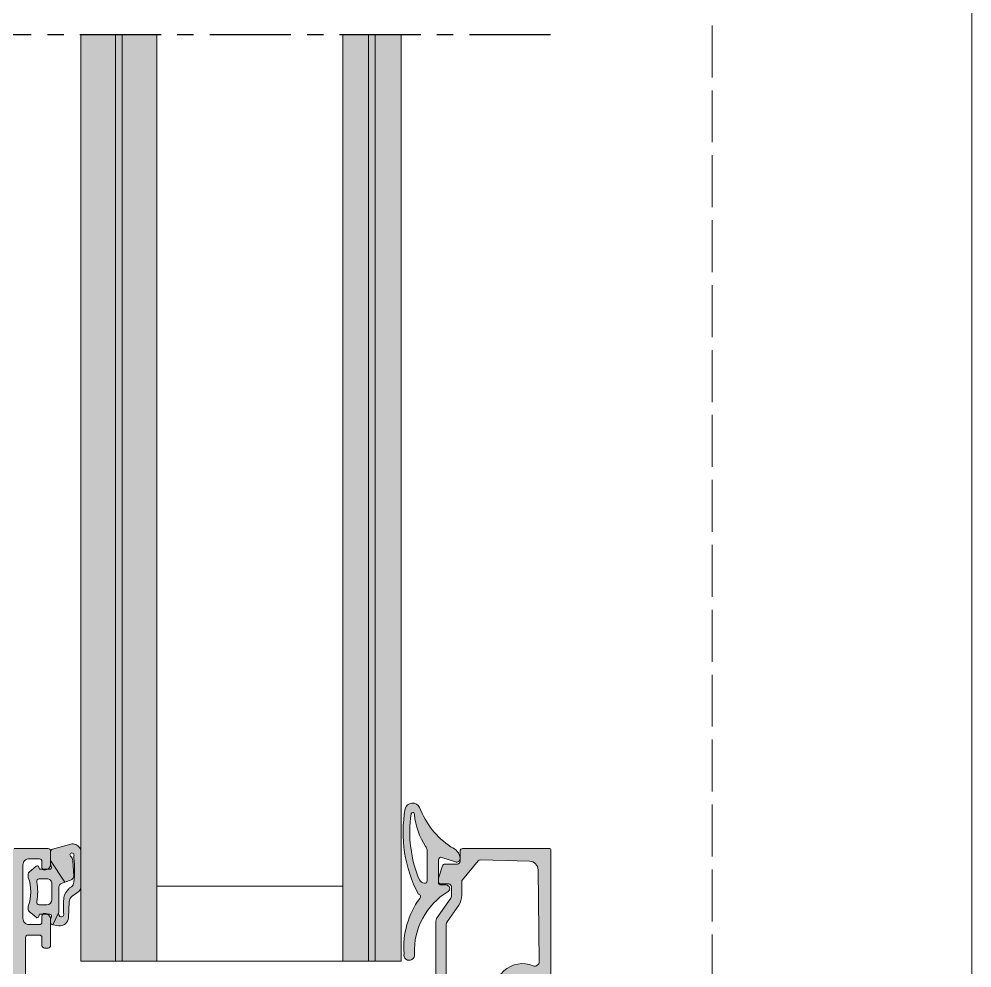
# Model space of a CAD drawing. Header units: millimetres. Extents: x -576 to 4430, y -1196 to 2690.
# Drawn here: x 2235 to 2290, y -753.4 to -698.6 of the extents above; entities that cross this region are included whole.
import ezdxf

# ---------------------------------------------------------------- set-up
doc = ezdxf.new("R2010")
doc.units = ezdxf.units.MM
doc.header["$LTSCALE"] = 0.25
doc.header["$MEASUREMENT"] = 0
doc.linetypes.add('ACAD_ISO02W100', pattern=[15, 12, -3])
doc.linetypes.add('CENTER', pattern=[2, 1.25, -0.25, 0.25, -0.25])
doc.layers.get('0').update_dxf_attribs({"lineweight": 5})
for name, color, linetype, lineweight in [('01_Aluminium [Thin]', 141, 'Continuous', 18), ('01_Fill Glass', 254, 'Continuous', 0), ('01_Fill Plastic', 253, 'Continuous', 0), ('01_Glazing [Thin]', 6, 'Continuous', 18), ('01_Plastic', 3, 'Continuous', 20)]:
    doc.layers.add(name, color=color, linetype=linetype, lineweight=lineweight)
doc.layers.add('01_Fill 2°material', color=7, linetype='Continuous', lineweight=0, true_color=0xbfbfbf)
doc.layers.add('01_Fill Aluminum', color=7, linetype='Continuous', lineweight=0, true_color=0xdcdcdc)
doc.layers.add('02_Block Frame', color=7, linetype='Continuous', lineweight=5, true_color=0xe2001a, plot=False)
doc.layers.add('ASSI', color=1, linetype='CENTER')

# ---------------------------------------------------------------- blocks, each defined once
blk = doc.blocks.new('PAGE dispari')
at = {"layer": '02_Block Frame'}
blk.add_lwpolyline([(0, 0), (0, 297), (210, 297), (210, 0)], close=True, dxfattribs=at)
at = {"layer": '02_Block Frame', "linetype": 'ACAD_ISO02W100'}
blk.add_lwpolyline([(18.00000000000091, 14.99999999997738), (17.99999999999727, 281.999999999981), (194.9999999999973, 281.999999999981), (195.0000000000009, 14.99999999997738)], close=True, dxfattribs=at)

msp = doc.modelspace()

# ---------------------------------------------------------------- hatches: boundary and pattern name
at = {"layer": '01_Fill 2°material', "ltscale": 0.25}
h = msp.add_hatch(color=256, dxfattribs=at)
h.dxf.hatch_style = 1
edge = h.paths.add_edge_path()
edge.add_arc((2238.033890757608, -746.5177642060853), 0.2500000000006058, 438.03645132710255, 471.7668760545731, ccw=False)
edge.add_arc((2238.030251914585, -746.8132235094972), 0.5428696929898681, 382.5962169643944, 444.13626224654064, ccw=False)
edge.add_line((2238.531448535205, -746.6046343174348), (2238.53144853522, -748.7138623764149))
edge.add_arc((2238.131905316381, -748.7329730090687), 0.4000000000000318, 314.7119290243088, 362.73843895605285, ccw=False)
edge.add_line((2238.413322387001, -749.0172342135338), (2238.021907255952, -749.2986681926122))
edge.add_arc((2238.255418762632, -749.6234333019574), 0.4000000000002781, 485.7167622531207, 537.5274752523342)
edge.add_line((2237.855791153161, -749.6061771798923), (2237.815590981282, -750.5371568361497))
edge.add_arc((2237.316990003775, -750.4997795004801), 0.4999999999926932, 262.99360772468975, 355.7128735626858, ccw=False)
edge.add_line((2237.255999965126, -750.9960457749521), (2236.905167469537, -750.9529292293273))
edge.add_line((2236.905167469537, -750.9529292293273), (2237.256448552739, -750.2199284194139))
edge.add_arc((2237.466502324199, -750.3009884725589), 0.2251517690805374, 518.8983266011015, 584.0103272438629)
edge.add_arc((2237.304008318908, -750.47719756889), 0.01978431694102304, 399.35375148312124, 448.3734630290342, ccw=False)
edge.add_arc((2237.391334401491, -750.3378939074701), 0.1457933144468498, 240.3934355554911, 391.9492810514324)
edge.add_line((2237.515042486155, -750.260744699267), (2237.518238669549, -749.6550639196303))
edge.add_line((2237.518238669549, -749.6550639196303), (2237.537339429833, -749.3765974176076))
edge.add_arc((2236.912604357917, -749.131425557709), 0.6711208169678048, 338.5729057719276, 353.0954420271703)
edge.add_line((2237.578858060219, -749.2121048929612), (2237.664515744243, -749.075529260359))
edge.add_line((2237.664515744242, -749.075529260359), (2237.822047447759, -748.8781750877224))
edge.add_arc((2238.346200541199, -749.3894147680985), 0.7321901912429457, 482.9024375159727, 495.7145556032654, ccw=False)
edge.add_line((2237.948467383573, -748.774670258992), (2237.980983323102, -748.7528508259138))
edge.add_arc((2237.758358461434, -748.4767970731746), 0.3546371433360143, 308.8846055349915, 359.8060012747791)
edge.add_arc((2232.920411564159, -747.7264694537798), 5.24668493684652, 351.7646998648066, 366.9066713819242)
edge.add_arc((2238.364769750362, -747.0123350771191), 0.2500000000000436, 169.909760888926, 199.4406964171996, ccw=False)
edge.add_arc((2238.014533610497, -746.9145955031654), 0.117247234685073, 332.6095379947188, 576.652271820532)
edge.add_arc((2237.6875387806, -747.2822780352344), 0.3779901298675551, 362.67500966416947, 411.95833205807594, ccw=False)
edge.add_line((2238.065117024477, -747.2646369460317), (2238.118134932156, -748.1210775224536))
edge.add_arc((2237.868134932156, -748.1210775224545), 0.25, 284.999999999981, 359.9999999999837, ccw=False)
edge.add_line((2237.932839693431, -748.3625589790263), (2237.590694045908, -748.4847239679857))
edge.add_line((2237.590694045908, -748.4847239679857), (2236.781448535483, -747.2374484823804))
edge.add_line((2236.781448535483, -747.2374484823804), (2236.781448535483, -746.7273350130854))
edge.add_arc((2236.931448535483, -746.7273350130845), 0.1499999999998352, 464.99999999829083, 539.9999999999945, ccw=False)
edge.add_line((2236.892625678722, -746.5824461391403), (2237.941183008727, -746.2855891141871))
at = {"layer": '01_Fill Aluminum', "ltscale": 0.25}
h = msp.add_hatch(color=256, dxfattribs=at)
h.dxf.hatch_style = 1
h.paths.add_polyline_path([(2218.813957790858, -769.2396182066977), (2218.024493671455, -769.2343896573068, -0.2944133975809888), (2217.917930254977, -769.1646837897279), (2217.914646103955, -769.15730746576, 0.3927928019922019), (2217.767544930004, -769.0945303748346), (2217.092006492497, -769.3374484823748), (2216.331898843327, -769.3374484823746, -0.4142135623730049), (2216.181898843327, -769.1874484823749), (2216.181898843327, -766.987448482375, 0.4142135623730951), (2216.031898843327, -766.8374484823748), (2204.731898843327, -766.8374484823748, 0.4142135623730949), (2204.581898843327, -766.9874484823746), (2204.581898843327, -769.187448482375, -0.41421356237315), (2204.431898843327, -769.3374484823748), (2203.216827400172, -769.3374484823746, -0.2634471391022748), (2203.088203461316, -769.2646228456889), (2202.85327490447, -768.8730752509465, -0.1359329595457026), (2202.831898843327, -768.7959008876322), (2202.831898843327, -768.7374484823746, -0.4142135623730949), (2202.981898843327, -768.5874484823748), (2203.681898843327, -768.5874484823748, 0.4142135623730951), (2203.831898843327, -768.4374484823745), (2203.831898843327, -766.987448482375, 0.4142135623730951), (2203.681898843327, -766.8374484823748), (2196.731898843327, -766.8374484823748, 0.4142135623730949), (2196.581898843327, -766.9874484823746), (2196.581898843327, -768.437448482375, 0.414213562373095), (2196.731898843327, -768.5874484823748), (2197.681898843327, -768.5874484823748, -0.4142135623730951), (2197.831898843327, -768.737448482375), (2197.831898843327, -768.7959008876323, -0.1359329595457046), (2197.810522782184, -768.8730752509464), (2197.575594225339, -769.2646228456887, -0.2634471391023238), (2197.446970286481, -769.3374484823748), (2195.831898843327, -769.3374484823748, -0.4142135623730949), (2195.681898843327, -769.1874484823745), (2195.681898843327, -760.5874484823748, -0.4142135623730951), (2195.931898843327, -760.3374484823748), (2200.681898843327, -760.3374484823748, 0.4142135623730951), (2200.831898843327, -760.1874484823745), (2200.831898843327, -750.952547530572, 0.3394542588633374), (2200.720721700092, -750.8076586566284), (2200.193075986561, -750.666276413798, -0.3394542588633362), (2200.081898843327, -750.5213875398549), (2200.081898843327, -748.1374484823748, -0.4142135623730951), (2200.581898843327, -747.6374484823748), (2206.531898843327, -747.6374484823748, -0.4142135623730951), (2206.681898843327, -747.7874484823751), (2206.681898843327, -749.437448482375, 0.414213562373095), (2206.831898843328, -749.5874484823748), (2208.037045527106, -749.5874484823748, -0.4040262258352606), (2208.186954151159, -749.7322135578695), (2208.260165895363, -751.8287236081993, -0.4244748162094996), (2208.010318188608, -752.0874484823748), (2207.902213468949, -752.0874484823748, 0.577350269189642), (2207.685707118002, -752.4624484823751), (2208.198405194273, -753.3504675994178, -0.1316524975874089), (2208.231898843327, -753.4754675994177), (2208.231898843327, -754.6874484823745, 0.4142135623730949), (2208.381898843327, -754.8374484823748), (2211.181898843327, -754.8374484823748), (2211.331898843327, -754.9874484823749), (2211.481898843327, -754.8374484823748), (2214.281898843327, -754.8374484823748, 0.4142135623730951), (2214.431898843327, -754.6874484823745), (2214.431898843327, -753.4754675994177, -0.1316524975874098), (2214.465392492381, -753.3504675994178), (2214.978090568652, -752.4624484823751, 0.5773502691896399), (2214.761584217705, -752.0874484823748), (2214.653479498046, -752.0874484823748, -0.424474816209498), (2214.403631791291, -751.8287236081993), (2214.476843535495, -749.7322135578695, -0.4040262258352624), (2214.626752159548, -749.5874484823748), (2215.831898843327, -749.5874484823748, 0.4142135623730952), (2215.981898843327, -749.437448482375), (2215.981898843327, -749.1374484823751, -0.4142135623730951), (2216.131898843327, -748.9874484823749), (2216.469766808971, -748.9874484823749, -0.1989123673791299), (2216.575832826149, -749.0313824651967), (2216.687964860505, -749.1435144995523, -0.1989123673801836), (2216.731898843327, -749.2495805167304), (2216.731898843327, -750.187448482375, -0.4142135623730952), (2216.581898843327, -750.3374484823748), (2215.381898843327, -750.3374484823748, 0.4142135623730951), (2215.231898843327, -750.487448482375), (2215.231898843327, -751.369094329577, 0.2556261226087317), (2215.300988239985, -751.4954013929856, -0.4007659234398278), (2215.62760962149, -752.8374484823751), (2215.201982693752, -753.5746559462873, 0.1316524975874248), (2215.181886504319, -753.6496559462873), (2215.181886504319, -757.8874484823749, 0.414213562373095), (2215.331886504319, -758.0374484823747), (2216.631886504319, -758.0374484823747, -0.4142135623730951), (2216.78188650432, -758.187448482375), (2216.78188650432, -758.6374484823745, -0.414213562373043), (2216.631886504319, -758.7874484823747), (2215.331886504319, -758.7874484823749, 0.4142135623730429), (2215.181886504319, -758.9374484823746), (2215.181886504319, -761.687448482375, 0.414213562373095), (2215.331886504319, -761.8374484823748), (2217.091980278991, -761.8374484823748), (2217.767544930004, -762.0803760160779, 0.4030676595760349), (2217.916352452827, -762.0139367732438, -0.3037679387647997), (2218.024493671455, -761.940516733606), (2218.813957790858, -761.9352881842151, -0.5465408765687955), (2218.951711025473, -762.1469026813103), (2218.476989132203, -763.2005338509955, -0.177975048919265), (2218.404521164158, -763.2744390528777), (2218.150809720397, -763.3947986581704, -0.5773502691893199), (2218.008273588504, -763.2963941303021), (2218.012924506849, -763.2388467385982, 0.2679491924309137), (2217.94863281842, -763.1033233871091), (2217.134254530291, -762.5410904298581), (2217.042911256978, -762.5004217838135, 0.8554952860589891), (2216.881891102554, -762.7492607076289, -0.2134110148111252), (2216.931886504319, -762.8610599935472), (2216.931886504319, -764.7874531954564, 0.414213562373095), (2217.081886504319, -764.9374531954561), (2217.192483178546, -764.9374531954561, 0.1378721067476017), (2217.270634623323, -764.9154858150473), (2218.029785541135, -764.4520981157286, -0.5855240683198819), (2218.181886504319, -764.5374531954562), (2218.181886504319, -766.6374531954564, -0.5855240683198712), (2218.029785541135, -766.722808275184), (2217.270634623323, -766.2594205758653, 0.1378721067476047), (2217.192483178546, -766.2374531954565), (2217.081886504319, -766.2374531954565, 0.4142135623730949), (2216.931886504319, -766.3874531954563), (2216.931886504319, -768.3138463973654, -0.213411014811122), (2216.881891102554, -768.4256456832837, 0.8554952860589611), (2217.042911256978, -768.6744846070991), (2217.134254530291, -768.6338159610546), (2217.94863281842, -768.0715830038035, 0.3390268321755038), (2218.012642441241, -767.9007343003891, -0.6556531355642414), (2218.150809720397, -767.7801077327422), (2218.404521164158, -767.9004673380349, -0.1779757333228738), (2218.476989295711, -767.9743729028175), (2218.951711025473, -769.0280037096024, -0.5465408765688166)])
h.paths.add_polyline_path([(2205.781898843327, -748.3874484823748, -0.4142135623730951), (2205.931898843327, -748.5374484823751), (2205.931898843327, -750.0874484823748, 0.4142135623730951), (2206.181898843327, -750.3374484823748), (2207.281898843327, -750.3374484823748, -0.4142135623730951), (2207.431898843327, -750.4874484823752), (2207.431898843327, -751.3690943295776, -0.2556261226087645), (2207.362809446669, -751.4954013929856, 0.4007659234400295), (2207.036188065164, -752.8374484823757), (2207.461802653894, -753.5746345744972, -0.1316524975875733), (2207.481898843327, -753.6496345744971), (2207.481898843327, -755.0874484823748, 0.4142135623730951), (2207.981898843327, -755.5874484823748), (2209.894766808971, -755.5874484823748, -0.1989123673792934), (2210.000832826149, -755.6313824651967), (2210.162964860505, -755.793514499553, 0.1989123673792926), (2210.269030877683, -755.8374484823748), (2212.394766808971, -755.8374484823748, 0.1989123673792934), (2212.500832826149, -755.793514499553), (2212.662964860505, -755.6313824651967, -0.1989123673792927), (2212.769030877683, -755.5874484823748), (2214.28188650432, -755.5874484823748, -0.4142135623730901), (2214.431886504319, -755.7374484823747), (2214.431886504319, -757.887448482375, -0.4142135623730926), (2214.281886504319, -758.0374484823749), (2212.431886504319, -758.0374484823749, 0.4142135623730958), (2212.28188650432, -758.1874484823746), (2212.28188650432, -758.637448482375, 0.414213562373094), (2212.43188650432, -758.7874484823749), (2213.631886504319, -758.7874484823749, -0.4142135623730949), (2213.78188650432, -758.9374484823751), (2213.78188650432, -759.637448482375, 0.4142135623731013), (2213.93188650432, -759.7874484823749), (2214.28188650432, -759.7874484823749, -0.4142135623730982), (2214.431886504319, -759.9374484823746), (2214.431886504319, -762.437448482375, 0.4142135623730963), (2214.581886504319, -762.5874484823748), (2216.03188650432, -762.5874484823748, -0.4142135623730959), (2216.181886504319, -762.7374484823746), (2216.181886504319, -765.937448482375, -0.414213562373094), (2216.031886504319, -766.0874484823748), (2214.681898843327, -766.0874484823748, -0.4142135623730958), (2214.531898843327, -765.9374484823745), (2214.531898843327, -765.4874484823746, 0.4142135623730916), (2214.381898843327, -765.3374484823748), (2213.931898843327, -765.3374484823748, 0.4142135623730979), (2213.781898843327, -765.487448482375), (2213.781898843327, -765.937448482375, -0.4142135623730952), (2213.631898843327, -766.0874484823748), (2202.431898843327, -766.0874484823748, -0.4142135623730946), (2202.281898843327, -765.937448482375), (2202.281898843327, -765.4874484823746, 0.4142135623730933), (2202.131898843327, -765.3374484823748), (2201.681898843327, -765.3374484823748, 0.414213562373096), (2201.531898843327, -765.4874484823746), (2201.531898843327, -765.937448482375, -0.414213562373095), (2201.381898843327, -766.0874484823748), (2196.581898843327, -766.0874484823748, -0.4142135623730933), (2196.431898843327, -765.9374484823745), (2196.431898843327, -761.237448482375, -0.4142135623730963), (2196.581898843327, -761.0874484823748), (2201.431898843327, -761.0874484823748, 0.4142135623730945), (2201.581898843327, -760.9374484823745), (2201.581898843327, -759.9374484823745, -0.4142135623730901), (2201.731898843327, -759.7874484823747), (2202.131898843327, -759.7874484823747, 0.4142135623730957), (2202.281898843327, -759.6374484823749), (2202.281898843327, -758.9374484823745, -0.414213562373095), (2202.431898843327, -758.7874484823747), (2203.081898843327, -758.7874484823747, 0.414213562373095), (2203.231898843327, -758.6374484823749), (2203.231898843327, -758.1874484823745, 0.4142135623730957), (2203.081898843327, -758.0374484823747), (2201.731898843327, -758.0374484823747, -0.4142135623730945), (2201.581898843327, -757.8874484823749), (2201.581898843327, -750.3770522895878, 0.3394542588633371), (2201.470721700092, -750.2321634156441), (2200.943075986561, -750.0907811728136, -0.3394542588633372), (2200.831898843327, -749.9458922988706), (2200.831898843327, -748.5374484823747, -0.414213562373095), (2200.981898843327, -748.3874484823748)], flags=16)
h.paths.add_polyline_path([(2229.04981511778, -761.9352881842151), (2229.839279237183, -761.9405167336058, -0.2944133975810649), (2229.945842653661, -762.0102226011848), (2229.949126804684, -762.0175989251526, 0.3927928019923496), (2230.096227978634, -762.0803760160779), (2230.771792629646, -761.8374484823748), (2234.381448535483, -761.8374484823748, 0.4142135623730949), (2234.531448535483, -761.6874484823747), (2234.531448535483, -758.7874484823747, 0.4142135623730952), (2234.381448535483, -758.6374484823746), (2233.931448535483, -758.6374484823746, -0.4142135623730951), (2233.781448535483, -758.4874484823745), (2233.781448535483, -758.3874484823745, -0.3918366946533796), (2234.242986997021, -757.8889299671123), (2234.392986997021, -757.8889299671123, 0.3918366946540662), (2234.531448535483, -757.7393744125337), (2234.531448535484, -746.6874484823803, -0.4142135623730361), (2234.681448535483, -746.5374484823808), (2236.631448535484, -746.5374484823806, -0.4142135623733005), (2236.781448535484, -746.6874484823811), (2236.781448535484, -747.4374484823804, -0.414213562373114), (2236.431448535483, -747.7874484823806, -0.4142135623732815), (2236.281448535483, -747.6374484823804), (2236.281448535484, -747.2874484823809, 0.4142135623734753), (2236.131448535484, -747.1374484823805), (2235.531448535483, -747.1374484823805, 0.4142135623731381), (2235.181448535483, -747.487448482381), (2235.181448535483, -750.5874484823803, 0.4142135623729415), (2235.531448535483, -750.9374484823802), (2236.131448535483, -750.9374484823804, 0.4142135623735862), (2236.281448535484, -750.7874484823797), (2236.281448535483, -750.4374484823807, -0.414213562372956), (2236.431448535483, -750.2874484823803, -0.4142135623737037), (2236.781448535484, -750.6374484823805), (2236.781448535483, -752.1374484823803, -0.4142135623730053), (2236.631448535483, -752.2874484823803), (2236.431448535483, -752.2874484823803, -0.4142135623727999), (2236.281448535484, -752.1374484823809), (2236.281448535483, -751.6874484823801, 0.4142135623730082), (2236.131448535483, -751.5374484823801), (2235.481448535484, -751.5374484823806, 0.4142135623728596), (2235.331448535484, -751.6874484823803), (2235.331448535483, -761.6874484823749, 0.4142135623731228), (2235.481448535483, -761.8374484823748), (2242.841542310153, -761.8374484823748), (2243.517106961165, -762.0803760160779, 0.4030676595763871), (2243.665914483989, -762.0139367732438, -0.3037679387651201), (2243.774055702616, -761.9405167336058), (2244.56351982202, -761.9352881842151, -0.5465408765687315), (2244.701273056635, -762.1469026813103), (2244.226551163365, -763.2005338509955, -0.1779750489194342), (2244.15408319532, -763.2744390528779), (2243.900371751559, -763.3947986581702, -0.5773502691891856), (2243.757835619665, -763.2963941303019), (2243.76248653801, -763.2388467385982, 0.2679491924310124), (2243.698194849581, -763.1033233871088), (2242.883816561452, -762.5410904298578), (2242.792473288139, -762.5004217838134, 0.8554952860580054), (2242.631453133716, -762.7492607076289, -0.2134110148110835), (2242.681448535481, -762.8610599935472), (2242.681448535481, -764.7874531954561, 0.4142135623730951), (2242.831448535481, -764.9374531954561), (2242.942045209708, -764.9374531954561, 0.1378721067475742), (2243.020196654484, -764.9154858150474), (2243.779347572297, -764.4520981157285, -0.5855240683198383), (2243.931448535481, -764.5374531954561), (2243.931448535481, -766.6374531954564, -0.5855240683198427), (2243.779347572297, -766.7228082751839), (2243.020196654484, -766.259420575865, 0.1378721067475907), (2242.942045209708, -766.2374531954563), (2242.831448535481, -766.2374531954563, 0.4142135623730812), (2242.681448535481, -766.3874531954563), (2242.681448535481, -768.3138463973652, -0.2134110148111365), (2242.631453133716, -768.4256456832835, 0.8554952860591198), (2242.792473288139, -768.6744846070991), (2242.883816561452, -768.6338159610546), (2243.698194849581, -768.0715830038037, 0.3390268321752412), (2243.762204472402, -767.900734300389, -0.6556531355637474), (2243.900371751559, -767.7801077327422), (2244.15408319532, -767.9004673380344, -0.1779757333230566), (2244.226551326872, -767.9743729028173), (2244.701273056635, -769.0280037096022, -0.5465408765689055), (2244.56351982202, -769.2396182066977), (2243.774055702616, -769.2343896573066, -0.2944133975808989), (2243.667492286138, -769.1646837897276), (2243.664208135116, -769.1573074657598, 0.3927928019923478), (2243.517106961165, -769.0945303748344), (2242.841568523658, -769.3374484823748), (2241.931460874488, -769.3374484823746, -0.4142135623730117), (2241.781460874489, -769.1874484823749), (2241.781460874489, -766.9874484823752, 0.4142135623730814), (2241.631460874489, -766.8374484823751), (2231.981874065311, -766.8374484823744, 0.4142135623731159), (2231.831874065311, -766.9874484823747), (2231.831874065311, -769.1874484823747, -0.4142135623730953), (2231.681874065311, -769.3374484823748), (2230.771766416141, -769.3374484823748), (2230.096227978634, -769.0945303748344, 0.4030676595762869), (2229.947420455811, -769.1609696176686, -0.3037679387649529), (2229.839279237183, -769.2343896573066), (2229.04981511778, -769.2396182066977, -0.5465408765689136), (2228.912061883165, -769.0280037096022), (2229.386783776435, -767.9743725399169, -0.1779750489194297), (2229.45925174448, -767.9004673380344), (2229.712963188241, -767.7801077327422, -0.5773502691891791), (2229.855499320134, -767.8785122606105), (2229.850848401789, -767.9360596523142, 0.267949192430994), (2229.915140090219, -768.0715830038037), (2230.729518378347, -768.6338159610546), (2230.82086165166, -768.6744846070991, 0.8554952860589552), (2230.981881806084, -768.4256456832835, -0.2134110148111251), (2230.931886404319, -768.3138463973652), (2230.931886404319, -766.3874531954563, 0.4142135623730951), (2230.781886404319, -766.2374531954563), (2230.671289730092, -766.2374531954563, 0.1378721067475908), (2230.593138285316, -766.259420575865), (2229.833987367503, -766.7228082751839, -0.5855240683198569), (2229.681886404319, -766.6374531954564), (2229.681886404319, -764.537453195456, -0.5855240683198569), (2229.833987367503, -764.4520981157285), (2230.593138285316, -764.9154858150474, 0.1378721067475863), (2230.671289730092, -764.9374531954561), (2230.781886404319, -764.9374531954561, 0.4142135623730952), (2230.931886404319, -764.7874531954561), (2230.931886404319, -762.8610599935472, -0.21341101481114), (2230.981881806084, -762.7492607076289, 0.8554952860589723), (2230.82086165166, -762.5004217838133), (2230.729518378347, -762.5410904298578), (2229.915140090219, -763.1033233871088, 0.3390268321753417), (2229.851130467398, -763.2741720905233, -0.65565313556387), (2229.712963188241, -763.3947986581702), (2229.45925174448, -763.2744390528779, -0.1779757333230429), (2229.386783612928, -763.2005334880951), (2228.912061883165, -762.1469026813103, -0.546540876568725)])
h.paths.add_polyline_path([(2241.781448535481, -762.5874484823748, -0.414213562373081), (2241.931448535481, -762.7374484823746), (2241.931448535481, -765.9374484823749, -0.4142135623730964), (2241.781448535481, -766.0874484823748), (2231.831886404319, -766.0874484823748, -0.4142135623730951), (2231.681886404319, -765.9374484823749), (2231.681886404319, -762.7374484823746, -0.414213562373095), (2231.831886404319, -762.5874484823748)], flags=16)
h = msp.add_hatch(color=256, dxfattribs=at)
h.dxf.hatch_style = 1
edge = h.paths.add_edge_path()
edge.add_arc((2264.043736432955, -754.7867811066882), 1.59999999999696, 67.43885853317563, 197.8297853512394)
edge.add_arc((2262.377788324584, -755.32261400994), 0.1500000000000895, 8.691358743817545e-11, 17.829785351370674, ccw=False)
edge.add_line((2262.527788324584, -755.3226140099398), (2262.527788324584, -755.598213063208))
edge.add_arc((2262.677788324585, -755.5982130632079), 0.1500000000005457, 180.0000000000434, 210.0000000000513)
edge.add_line((2262.547884514016, -755.6732130632083), (2262.975530050895, -756.4139168607132))
edge.add_arc((2262.845626240328, -756.4889168607134), 0.149999999999639, -28.474547967546926, 30.000000000149782, ccw=False)
edge.add_line((2262.977480588866, -756.5604321092385), (2262.610617355628, -757.23682649531))
edge.add_arc((2262.698520254653, -757.2845033276601), 0.09999999999954537, 151.5254520323321, 270.0000000002605)
edge.add_line((2262.698520254653, -757.38450332766), (2262.707905955242, -757.38450332766))
edge.add_arc((2262.707905955242, -756.8845033276602), 0.4999999999997726, 269.9999999999479, 317.9999999999614)
edge.add_line((2263.079478367981, -757.2190686308397), (2263.648597154978, -756.5869981835756))
edge.add_arc((2263.537125431157, -756.4866285926217), 0.1499999999999482, 317.9999999999731, 389.9999999999877)
edge.add_line((2263.667029241724, -756.4116285926218), (2263.147884514016, -755.5124435477494))
edge.add_arc((2263.277788324584, -755.4374435477491), 0.1500000000000897, 180.0000000001737, 210.0000000001006, ccw=False)
edge.add_line((2263.127788324584, -755.4374435477496), (2263.127788324584, -755.218353383663))
edge.add_arc((2262.977788324585, -755.2183533836621), 0.1499999999987267, 359.9999999996526, 382.0416344875377)
edge.add_arc((2264.04373643296, -754.7867811066857), 1.000000000001951, -8.92077618045181, 202.0416344878276, ccw=False)
edge.add_arc((2265.179825688949, -754.9651100231004), 0.149999999999945, 171.0792238195058, 225.0000000000614)
edge.add_line((2265.073759671771, -755.0711760402785), (2265.510737857361, -755.5081542258683))
edge.add_arc((2265.58144853548, -755.4374435477496), 0.1000000000001455, 225, 360)
edge.add_line((2265.68144853548, -755.4374435477496), (2265.68144853548, -746.6374435477494))
edge.add_arc((2265.58144853548, -746.6374435477496), 0.09999999999990905, 1.302755197528641e-10, 90.00000000026056)
edge.add_line((2265.581448535479, -746.5374435477495), (2260.58144853548, -746.5374435477495))
edge.add_arc((2260.58144751088, -746.687443547746), 0.150000000000066, 89.99960863184198, 180.0000098199515)
edge.add_line((2260.43144751088, -746.6874435734546), (2260.431447630854, -747.2874424974191))
edge.add_arc((2260.281447630854, -747.2874425231275), 0.1499999999996384, -90.00000000017371, 9.819908086683427e-06, ccw=False)
edge.add_line((2260.281447630854, -747.4374425231274), (2259.564013779559, -747.4374425231274))
edge.add_arc((2259.564013779559, -747.5874425231275), 0.1500000000000909, 90, 161.999999999971)
edge.add_line((2259.421355302115, -747.5410899739711), (2259.188788949323, -748.2568556092613))
edge.add_arc((2259.331447426766, -748.3032081584171), 0.1499999999987443, 162.0000000000165, 180.0000000000434)
edge.add_line((2259.181447426767, -748.3032081584172), (2259.181447426767, -748.4374425231274))
edge.add_arc((2259.331447426768, -748.4374425231273), 0.1500000000005457, 180.0000000000434, 269.9999999998263)
edge.add_line((2259.331447426767, -748.5874425231275), (2259.781447886311, -748.5874425231275))
edge.add_arc((2259.781447886311, -748.7374425231274), 0.1499999999998636, -8.691358743817545e-11, 89.99999999982629, ccw=False)
edge.add_line((2259.931447886311, -748.7374425231276), (2259.931447886311, -749.314927197636))
edge.add_arc((2259.781447886311, -749.3149271976362), 0.1499999999996362, -35.00000497505158, 4.3428372009657323e-11, ccw=False)
edge.add_line((2259.904320685484, -749.4009636737578), (2259.076660536858, -750.5829846468334))
edge.add_arc((2259.28144853548, -750.7263787737032), 0.2500000000004379, 144.9999950249967, 179.9999999999739)
edge.add_line((2259.031448535479, -750.7263787737031), (2259.031448535479, -756.5943836506228))
edge.add_arc((2258.88144853548, -756.5943836506233), 0.1499999999996362, -44.99999999987722, 1.737134880386293e-10, ccw=False)
edge.add_line((2258.987514552658, -756.7004496678007), (2258.675826006027, -757.0121382144305))
edge.add_arc((2258.569759988849, -756.9060721972526), 0.1499999999998967, 217.5244074649293, 315, ccw=False)
edge.add_line((2258.450795897601, -756.9974370974799), (2258.069376719086, -756.5008001412327))
edge.add_arc((2257.83144853659, -756.6835299416873), 0.3000000000000621, 37.52440746492928, 217.5244074649293)
edge.add_line((2257.593520354094, -756.8662597421419), (2258.143489792687, -757.5822484471912))
edge.add_arc((2258.545048085336, -757.2843374913596), 0.499999999999735, 216.5712465205292, 315.0000000000184)
edge.add_line((2258.898601475929, -757.6378908819527), (2259.485001926073, -757.0514904318095))
edge.add_arc((2259.131448535479, -756.6979370412163), 0.500000000000004, 315.0000000000092, 360.000000000013)
edge.add_line((2259.631448535479, -756.6979370412162), (2259.631448535479, -750.9155580756699))
edge.add_arc((2259.88144853548, -750.9155580756692), 0.2500000000004547, 144.9999950252059, 180.0000000001563, ccw=False)
edge.add_line((2259.676660536858, -750.7721639488002), (2260.350599880796, -749.8096789959616))
edge.add_arc((2259.531447886311, -749.2361024884837), 0.999999999999917, 324.9999950250106, 359.9999999999935)
edge.add_line((2260.531447886311, -749.2361024884838), (2260.531447886311, -748.439005763393))
edge.add_arc((2260.68144788631, -748.4390057633933), 0.1499999999996362, 140.1627882073304, 179.9999999998697, ccw=False)
edge.add_line((2260.566267741716, -748.342914482357), (2261.481796113294, -747.2455132500959))
edge.add_arc((2261.596976257889, -747.341604531132), 0.1499999999998683, 86.65157879763001, 140.1627882075084, ccw=False)
edge.add_line((2261.605737415044, -747.1918606093011), (2264.451823795502, -747.273658844166))
edge.add_arc((2264.437459426106, -747.7734524664661), 0.5000000000000012, 0.7131557490841942, 88.35373800908349, ccw=False)
edge.add_line((2264.937420695177, -747.7672291692099), (2265.003461680426, -753.0727663202799))
edge.add_arc((2264.753524276331, -753.07836042741), 0.2500000000001125, -112.56114146684939, 1.2821819290185203, ccw=False)
at = {"layer": '01_Fill Glass', "ltscale": 0.25}
h = msp.add_hatch(color=256, dxfattribs=at)
h.dxf.hatch_style = 1
h.paths.add_polyline_path([(2257.031448535484, -699.5374484822396), (2253.651448535485, -699.5374484822403), (2253.651448535483, -753.0374484823806), (2257.031448535483, -753.0374484823806)])
h.paths.add_polyline_path([(2242.911448535485, -699.5374484822428), (2238.531448535485, -699.5374484822438), (2238.531448535483, -753.0374484823806), (2242.911448535483, -753.0374484823806)])
at = {"layer": '01_Fill Plastic', "ltscale": 0.25}
h = msp.add_hatch(color=256, dxfattribs=at)
h.dxf.hatch_style = 1
h.paths.add_polyline_path([(2259.627267144332, -748.6467784072183), (2259.331447426767, -748.6467784072183, -0.414213562373095), (2259.181447426767, -748.4967784072182), (2259.181447426767, -747.1967784072182, -0.5117725455010326), (2259.37881584782, -747.0544540147657), (2260.166598644663, -747.3166439779609, 0.5367706748605685), (2260.429141671266, -747.1112074739356, 0.3028165420597481), (2259.914670756099, -746.4571562412775, -0.1590991144741985), (2258.096225227598, -744.1667315370573, 0.6985064420415984), (2257.262089574247, -744.2473599352924, 0.1686678630860226), (2258.02416888374, -749.1709769640868, -0.5713882184757073), (2258.102859540438, -749.4287006646008, 0.1806414587843522), (2257.195480656348, -752.6097286052257, 1.24809482106543), (2257.793397707075, -752.636100199774, -0.2719700342177098), (2259.735028320107, -749.023812973164, 0.7623254007152931)])
h.paths.add_polyline_path([(2258.376524202885, -748.5486812265651, -0.2349743539513875), (2258.083139753582, -748.3577947457234, -0.1368653522962414), (2257.605548909181, -744.5413820051026, -0.9646854720528864), (2257.794294862179, -744.5773800181646, 0.1174169460554791), (2258.438648629618, -746.4295153047747, -0.1383337806736892), (2258.530245494615, -746.6141577860867), (2258.530245494615, -748.4152754415857, -0.5053443711861181)], flags=16)
h = msp.add_hatch(color=256, dxfattribs=at)
h.dxf.hatch_style = 1
h.paths.add_polyline_path([(2237.590694045908, -748.4847239679857), (2237.441743787944, -748.5379074784332, 0.3394542591779734), (2237.256448549219, -748.7793889359455), (2237.25644855274, -750.2199284194148), (2236.905167469537, -750.9529292293273, -0.3635220656709756), (2236.781448535483, -750.8052494894418), (2236.781448535483, -750.63744848238), (2236.828049741965, -750.4632981807599, 0.493041807867334), (2236.731448535484, -750.3374484823808), (2236.131448535484, -750.3374484823808), (2236.097718580828, -750.4633303868904, -0.5486187866261858), (2235.936847237231, -750.5140529266919), (2235.535030394031, -750.1768885617621, -0.2216946626429748), (2235.481448535484, -750.0619818952946), (2235.481448535484, -749.9163682739427, -0.08471955629338988), (2235.489939101521, -749.8666180970622, 0.1706640371966394), (2235.489939101521, -748.2082788676989, -0.08471955629338498), (2235.481448535484, -748.1585286908175), (2235.481448535484, -748.0129150694665, -0.2216946626427947), (2235.535030394031, -747.898008402999), (2235.93684723723, -747.5608440380684, -0.5486187866265202), (2236.097718580828, -747.6115665778698), (2236.131448535484, -747.7374484823804), (2236.731448535484, -747.7374484823804, 0.4930418078672826), (2236.828049741965, -747.6115987840012), (2236.781448535483, -747.4374484823802), (2236.781448535483, -747.2374484823804)])
h.paths.add_polyline_path([(2236.856448548714, -748.5874484815904, 0.414213561602283), (2236.556448548714, -748.2874484823806), (2236.121849846345, -748.2874484823806, 0.4734736942744691), (2235.974780929417, -748.4669566791026, -0.09933114856506038), (2235.974780929417, -749.6079402856585, 0.4734736942741639), (2236.121849846345, -749.7874484823806), (2236.556448551083, -749.7874484823806, 0.4142135631438306), (2236.856448551082, -749.487448481591)], flags=16)

# ---------------------------------------------------------------- linework, layer by layer
at = {"layer": '01_Aluminium [Thin]'}
for points in [[(2234.681448535483, -746.5374484823808), (2236.631448535483, -746.5374484823806, -0.4142135623733448), (2236.781448535484, -746.6874484823807), (2236.781448535484, -747.4374484823807, -0.4142135623728216), (2236.431448535483, -747.7874484823806, -0.4142135623733725), (2236.281448535483, -747.6374484823805), (2236.281448535484, -747.2874484823806, 0.414213562373539), (2236.131448535483, -747.1374484823805), (2235.531448535484, -747.1374484823805, 0.4142135623729999), (2235.181448535483, -747.4874484823804), (2235.181448535483, -750.5874484823801, 0.4142135623732603), (2235.531448535483, -750.9374484823802), (2236.131448535483, -750.9374484823804, 0.4142135623725943), (2236.281448535484, -750.7874484823801), (2236.281448535483, -750.4374484823802, -0.4142135623735959), (2236.431448535484, -750.2874484823803, -0.4142135623730937), (2236.781448535484, -750.6374484823805), (2236.781448535483, -752.1374484823803, -0.4142135623729272), (2236.631448535483, -752.2874484823803), (2236.431448535483, -752.2874484823803, -0.4142135623732628), (2236.281448535484, -752.1374484823803), (2236.281448535483, -751.6874484823804, 0.414213562373485), (2236.131448535483, -751.5374484823801), (2235.481448535484, -751.5374484823806, 0.4142135623727052), (2235.331448535484, -751.6874484823802), (2235.331448535483, -761.6874484823747, 0.4142135623728731)], [(2265.68144853548, -755.4374435477496), (2265.68144853548, -746.6374435477494, 0.4142135623732282), (2265.581448535479, -746.5374435477495), (2260.58144853548, -746.5374435477495, 0.414215613228528), (2260.43144751088, -746.6874435734546), (2260.431447630854, -747.2874424974191, -0.4142136125722515), (2260.281447630854, -747.4374425231274), (2259.564013779559, -747.4374425231274, 0.3249196962328572), (2259.421355302115, -747.5410899739711), (2259.188788949323, -748.2568556092613, 0.07870170682468189), (2259.181447426767, -748.3032081584172), (2259.181447426767, -748.4374425231274, 0.4142135623728175), (2259.331447426767, -748.5874425231275), (2259.781447886311, -748.5874425231275, -0.4142135623730173), (2259.931447886311, -748.7374425231276), (2259.931447886311, -749.314927197636, -0.1539147432815944), (2259.904320685484, -749.4009636737578), (2259.076660536858, -750.5829846468334, 0.1539147432815825), (2259.031448535479, -750.7263787737031), (2259.031448535479, -756.5943836506228, -0.1989123673799484)], [(2259.631448535479, -756.6979370412162), (2259.631448535479, -750.9155580756699, -0.153914743281608), (2259.676660536858, -750.7721639488002), (2260.350599880796, -749.8096789959616, 0.1539147432815915), (2260.531447886311, -749.2361024884838), (2260.531447886311, -748.439005763393, -0.1755946907436052), (2260.566267741716, -748.342914482357), (2261.481796113294, -747.2455132500959, -0.2378242316413056), (2261.605737415044, -747.1918606093011), (2264.451823795502, -747.273658844166, -0.4022031260866348), (2264.937420695177, -747.7672291692099), (2265.003461680426, -753.0727663202799, -0.542070862359244), (2264.657607000199, -753.3092280867725, 0.6394709010001509), (2262.520583876731, -755.2766854753752, -0.07795444858954005)]]:
    msp.add_lwpolyline(points, format="xyb", dxfattribs=at)
at = {"layer": '01_Glazing [Thin]'}
for p, q in [((2240.531448535483, -753.0374484823806), (2240.531448535483, -699.5374484822431)), ((2240.911448535483, -753.0374484823806), (2240.911448535483, -699.5374484822431)), ((2242.911448535483, -753.0374484823806), (2242.911448535483, -699.5374484822429)), ((2253.651448535483, -753.0374484823806), (2253.651448535483, -699.5374484822404)), ((2255.151448535484, -753.0374484823806), (2255.151448535484, -699.5374484822402)), ((2255.531448535483, -753.0374484823806), (2255.531448535483, -699.5374484822399)), ((2253.651448535483, -748.7124484823817), (2242.911448535483, -748.7124484823817))]:
    msp.add_line(p, q, dxfattribs=at)
msp.add_lwpolyline([(2238.531448535483, -699.5374484822438), (2238.531448535483, -753.0374484823806), (2257.031448535483, -753.0374484823806), (2257.031448535483, -699.5374484822397)], dxfattribs=at)
at = {"layer": '01_Plastic'}
for p, q in [((2237.593963687256, -748.4897634071281), (2236.781448535483, -747.2374484823799)), ((2237.256448552739, -750.2199284194148), (2236.905167469537, -750.9529292293278))]:
    msp.add_line(p, q, dxfattribs=at)
for points in [[(2259.631447426767, -748.6467784072183, -0.7524982433568572), (2259.735795026164, -749.0233442604977, 0.272029710696627), (2257.793397707075, -752.6361001997741, -1.248094821065313), (2257.195480656348, -752.6097286052257, -0.1806414587843612), (2258.102859540438, -749.4287006646007, 0.5713882184753021), (2258.02416888374, -749.1709769640868, -0.1686678630860103), (2257.262089574247, -744.2473599352927, -0.6985064420418362), (2258.096225227598, -744.1667315370573, 0.1590991144741998), (2259.914670756099, -746.4571562412775, -0.3028165420598103), (2260.429141671266, -747.1112074739358, -0.5367706748602842), (2260.166598644663, -747.3166439779609), (2259.37881584782, -747.0544540147657, 0.5117725455009584), (2259.181447426767, -747.1967784072183), (2259.181447426767, -748.4967784072182, 0.4142135623730727), (2259.331447426767, -748.6467784072183)], [(2257.605548909181, -744.5413820051026, 0.1368653522962399), (2258.083139753582, -748.3577947457234, 0.2349743539514184), (2258.376524202885, -748.5486812265651, 0.505344371186135), (2258.530245494615, -748.4152754415857), (2258.530245494615, -746.6141577860867, 0.1383337806736852), (2258.438648629618, -746.4295153047747, -0.1174169460554808), (2257.794294862179, -744.5773800181646, 0.9646854720520451)], [(2235.481448535483, -749.9163682739427), (2235.481448535483, -750.0619818952941, 0.2216946626430081), (2235.53503039403, -750.1768885617621), (2235.93684723723, -750.5140529266919, 0.5486187866267122), (2236.097718580827, -750.4633303868904), (2236.131448535483, -750.3374484823803), (2236.731448535483, -750.3374484823803, -0.4930418078677276), (2236.828049741964, -750.4632981807599), (2236.781448535483, -750.63744848238), (2236.781448535483, -750.8052494894414, 0.3635220656717463), (2236.905167469537, -750.9529292293278), (2237.255999965133, -750.996045774953, 0.4281836298403364), (2237.815590981282, -750.5371568361502), (2237.85579115316, -749.6061771798923, -0.229998414771881), (2238.021907255952, -749.2986681926118), (2238.413322387, -749.0172342135343, 0.2126774621090025), (2238.531448535219, -748.7138623764149), (2238.531448535205, -746.6046343174353, 0.2751644614747905), (2238.085713096486, -746.273194287261, 0.1482486960089235), (2237.941183008727, -746.2855891141871), (2236.892625678722, -746.5824461391403, 0.3394542588716349), (2236.781448535483, -746.7273350130845), (2236.781448535483, -747.4374484823798), (2236.828049741964, -747.6115987840003, -0.4930418078680689), (2236.731448535483, -747.7374484823804), (2236.131448535483, -747.7374484823804), (2236.097718580827, -747.6115665778698, 0.5486187866267122), (2235.93684723723, -747.5608440380679), (2235.53503039403, -747.8980084029981, 0.2216946626428772), (2235.481448535483, -748.0129150694661), (2235.481448535483, -748.158528690818, 0.08471955629315167), (2235.489939101521, -748.2082788676985, -0.170664037196583), (2235.489939101521, -749.8666180970617, 0.08471955629334697)], [(2237.256448552739, -750.2199284194148), (2237.256448549219, -748.7793889356626, -0.3394542588633513), (2237.441743787943, -748.5379074784328), (2237.932839693431, -748.3625589790263, 0.3394542588633822), (2238.118134932155, -748.121077522454), (2238.064409947935, -747.2532149743383, 0.2104988214666982), (2237.920469296797, -746.9845870664412, -1.80484133910757), (2238.118636490086, -746.9685353261366, 0.129570901875661), (2238.129023127743, -747.095542828703, -0.06616561695907498), (2238.112993571915, -748.4779978426354, -0.2259163896485334), (2237.980983323102, -748.7528508259129), (2237.948467383573, -748.7746702589916, 0.1610760473793475), (2237.822047447759, -748.8781750877233), (2237.664515744242, -749.075529260359), (2237.578858060218, -749.2121048929607, 0.05476775492906453), (2237.537339429832, -749.3765974176076), (2237.518238669548, -749.6550639196298), (2237.515042486154, -750.2607446992674, -0.7781693884769572), (2237.319306456299, -750.4646522036428, 0.2172113476244862), (2237.304569889081, -750.4574212235307, -0.2920037080990359)], [(2236.856448551082, -749.4874484823804, -0.414213562373095), (2236.556448551082, -749.7874484823801), (2236.121849846345, -749.7874484823801, -0.4734736942733473), (2235.974780929416, -749.6079402856585, 0.09933114856515282), (2235.974780929416, -748.4669566791017, -0.4734736942734832), (2236.121849846345, -748.2874484823801), (2236.556448548713, -748.2874484823801, -0.4142135623731616), (2236.856448548714, -748.5874484823798)]]:
    msp.add_lwpolyline(points, format="xyb", close=True, dxfattribs=at)
at = {"layer": 'ASSI', "ltscale": 15}
msp.add_line((2265.658990915148, -699.5374484822377), (2194.831456557815, -699.5374484822534), dxfattribs=at)

# ---------------------------------------------------------------- block references
msp.add_blockref('PAGE dispari', (2079.999999999999, -785.9999999999991))

doc.saveas('drawing.dxf')
